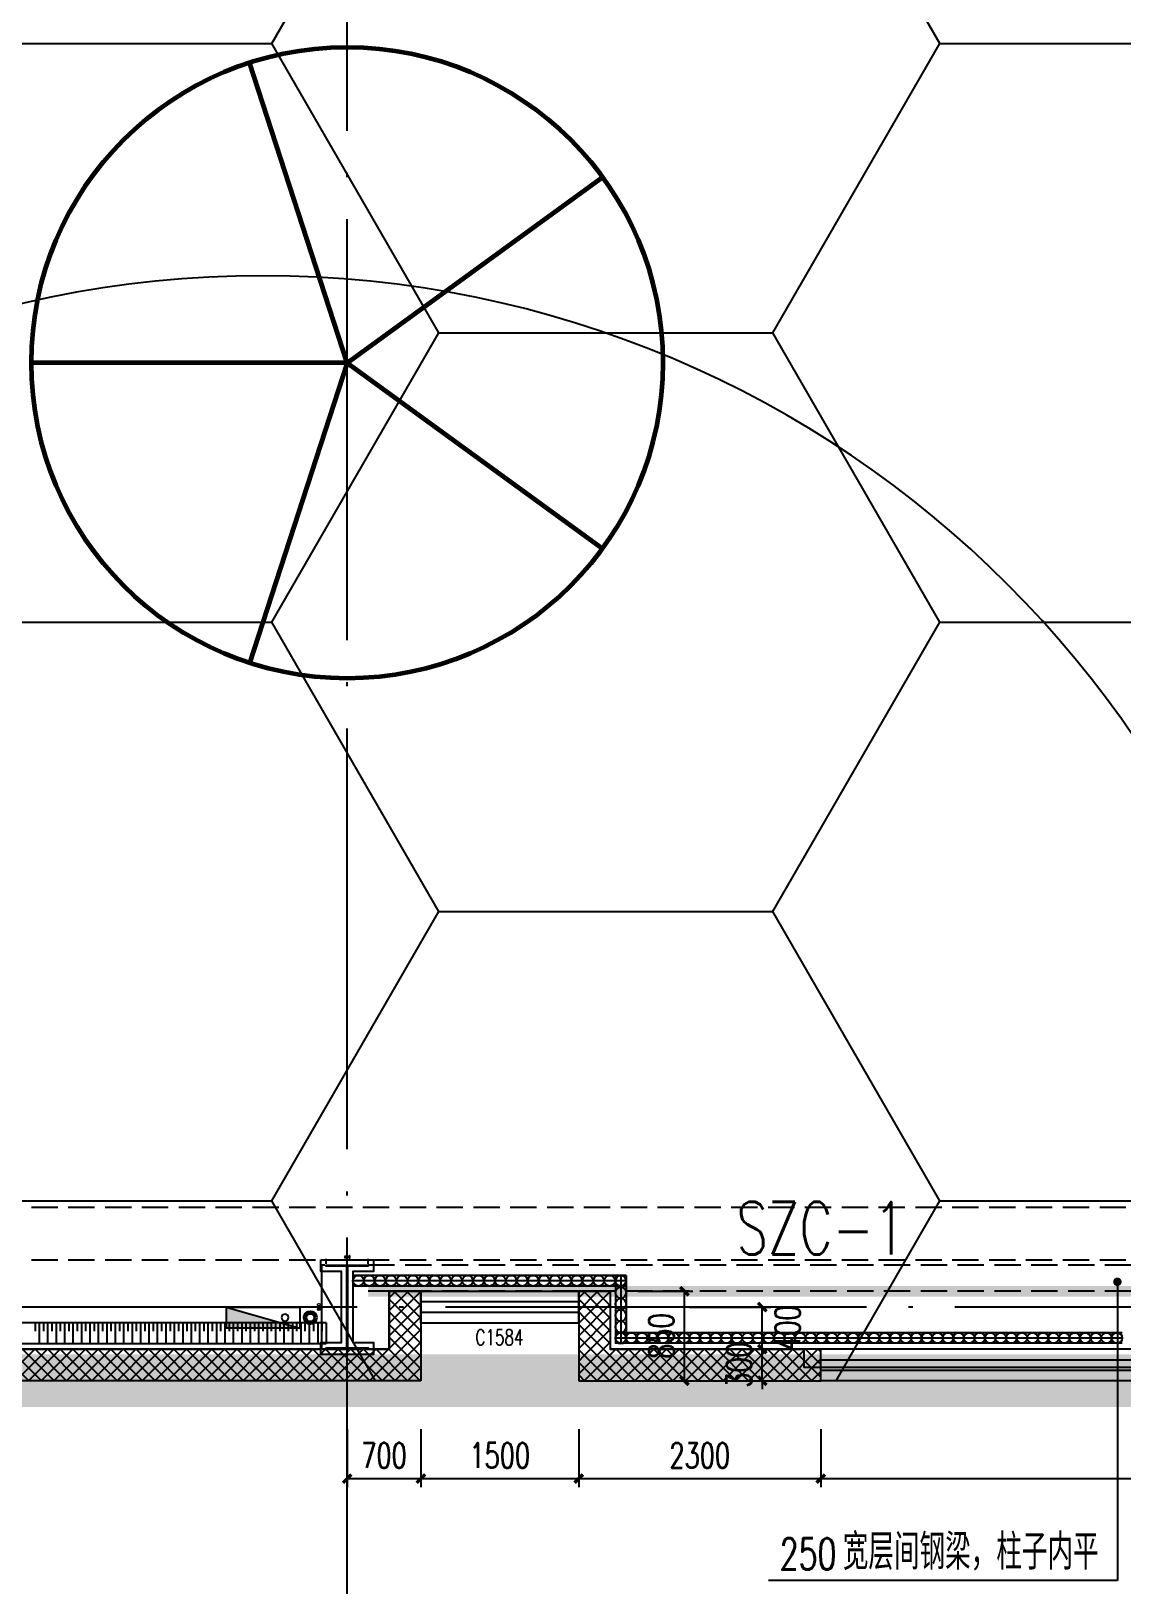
# Model space of a CAD drawing. Extents: x -821772 to -21949, y 506164 to 1049594.
# Drawn here: x -284857 to -274493, y 546279 to 561047 of the extents above; entities that cross this region are included whole.
import ezdxf
from ezdxf.enums import TextEntityAlignment as Align
from ezdxf.xclip import XClip

# ---------------------------------------------------------------- set-up
doc = ezdxf.new("R2010")
doc.units = 0
doc.header["$LTSCALE"] = 1000
doc.header["$MEASUREMENT"] = 0
doc.header["$XCLIPFRAME"] = 2
for name, pattern in [('10平面20250807_t3$0$CENTER', [2, 1.25, -0.25, 0.25, -0.25]), ('10平面20250807_t3$0$DASH', [0.35, 0.25, -0.1]), ('10平面20250807_t3$0$DOTE', [2.42, 2, -0.2, 0.02, -0.2]), ('DASH', [0.35, 0.25, -0.1])]:
    doc.linetypes.add(name, pattern=pattern)
doc.layers.get('Defpoints').update_dxf_attribs({"color": 210})
for name, color, linetype, lineweight in [('1-防火分区线', 201, 'DASH', 50), ('10平面20250807_t3$0$LG-ZF消防', 1, 'Continuous', 60), ('10平面20250807_t3$0$THIN', 8, 'Continuous', 0), ('10平面20250807_t3$0$柱间支撑', 8, '10平面20250807_t3$0$CENTER', 0)]:
    doc.layers.add(name, color=color, linetype=linetype, lineweight=lineweight)
for name, color, linetype in [('10平面20250807_t3$0$99平面图例外参$0$A-HATCH-2', 8, 'Continuous'), ('10平面20250807_t3$0$A-AXIS-DOTE', 8, '10平面20250807_t3$0$DOTE'), ('10平面20250807_t3$0$A-AXIS-DP', 8, 'Continuous'), ('10平面20250807_t3$0$A-AXIS-SYMB', 8, 'Continuous'), ('10平面20250807_t3$0$A-HATCH-2', 8, 'Continuous'), ('10平面20250807_t3$0$A-HRAIL', 8, 'Continuous'), ('10平面20250807_t3$0$A-LIN-V', 8, 'Continuous'), ('10平面20250807_t3$0$A-SFCE', 8, 'Continuous'), ('10平面20250807_t3$0$A-WINDOW', 8, 'Continuous'), ('10平面20250807_t3$0$AS-COLN', 8, 'Continuous'), ('10平面20250807_t3$0$AS-WALL', 8, 'Continuous'), ('10平面20250807_t3$0$AS-结构边线层', 8, 'Continuous'), ('10平面20250807_t3$0$DIM_SYMB', 8, 'Continuous'), ('10平面20250807_t3$0$PUB_HATCH', 8, 'Continuous'), ('10平面20250807_t3$0$PUB_TEXT', 8, 'Continuous'), ('10平面20250807_t3$0$SB_ZF消火栓', 10, 'Continuous'), ('10平面20250807_t3$0$SB_ZF消火栓M', 10, 'Continuous'), ('10平面20250807_t3$0$建-窗', 8, 'Continuous'), ('10平面20250807_t3$0$建-门窗编号', 8, 'Continuous'), ('PUB_HATCH', 8, 'Continuous')]:
    doc.layers.add(name, color=color, linetype=linetype)
doc.styles.add('10平面20250807_t3$0$_TCH_DIM', font='SIMPLEX', dxfattribs={"bigfont": 'GBCBIG'})
doc.styles.add('10平面20250807_t3$0$_TCH_DIM_T3', font='SIMPLEX', dxfattribs={"width": 0.705882, "bigfont": 'GBCBIG'})
doc.styles.add('10平面20250807_t3$0$A-WIN-LABEL', font='SIMPLEX', dxfattribs={"bigfont": 'GBCBIG'})
doc.styles.add('10平面20250807_t3$0$TSSD_Rein', font='tj-romans1.shx', dxfattribs={"width": 0.7, "bigfont": 'tj-hztxt.shx'})
doc.dimstyles.new('10平面20250807_t3$0$_TCH_ARCH&&10', dxfattribs={"dimtxt": 29.75, "dimasz": 10, "dimexe": 10, "dimexo": 10, "dimgap": 12.625, "dimtad": 1, "dimdec": 0, "dimzin": 0, "dimdsep": 46, "dimtxsty": '10平面20250807_t3$0$_TCH_DIM_T3', "dimblk": '10平面20250807_t3$0$_ArchTick', "dimcen": 0.09, "dimclrt": 7, "dimazin": 2, "dimtfac": 1, "dimtdec": 0, "dimtix": 1, "dimtmove": 2, "dimatfit": 3, "dimfxl": 0, "dimtolj": 1, "dimtzin": 0, "dimarcsym": 0})
doc.dimstyles.new('10平面20250807_t3$0$_TCH_ARCH&&80', dxfattribs={"dimtxt": 238, "dimasz": 80, "dimexe": 80, "dimexo": 80, "dimgap": 101, "dimtad": 1, "dimdec": 0, "dimzin": 0, "dimdsep": 46, "dimtxsty": '10平面20250807_t3$0$_TCH_DIM_T3', "dimblk": '10平面20250807_t3$0$_ArchTick', "dimcen": 0.09, "dimclrt": 7, "dimazin": 2, "dimtfac": 1, "dimtdec": 0, "dimtix": 1, "dimtmove": 2, "dimatfit": 3, "dimfxl": 0, "dimtolj": 1, "dimtzin": 0, "dimarcsym": 0})
pattern_1 = [(45, (60, 0), (-60.000061, 60.000061), []), (135, (60, 0), (-60.000061, -60.000061), [])]

# ---------------------------------------------------------------- blocks, each defined once
blk = doc.blocks.new('10平面20250807_t3$0$dote')
at = {"layer": '10平面20250807_t3$0$A-AXIS-DOTE', "ltscale": 2}
for p, q in [((-61117.8, -264080), (-61117.8, -178600)), ((98696.4, -255900), (-97273.6, -255900))]:
    blk.add_line(p, q, dxfattribs=at)
blk = doc.blocks.new('10平面20250807_t3$0$43243')
at = {"layer": '10平面20250807_t3$0$AS-结构边线层'}
blk.add_lwpolyline([(-263994, 621290), (-277514, 621290), (-277514, 621120), (-279354, 621120), (-279354, 620570), (-281454, 620570), (-281454, 621120), (-295987, 621120), (-313454, 567286), (-313454, 548520), (-281454, 548520), (-281454, 549070), (-279354, 549070), (-279354, 548520), (-277514, 548520), (-277514, 548350), (-263994, 548350)], dxfattribs=at)
blk = doc.blocks.new('10平面20250807_t3$0$3243243')
at = {"layer": '10平面20250807_t3$0$A-AXIS-SYMB'}
for p, q in [((-274535.8, 549160), (-274535.8, 546320)), ((-274535.8, 546320), (-277850, 546320))]:
    blk.add_line(p, q, dxfattribs=at)
at = {"layer": '10平面20250807_t3$0$A-AXIS-SYMB', "const_width": 40}
blk.add_lwpolyline([(-274535.8, 549180, 1), (-274535.8, 549140, 1)], format="xyb", close=True, dxfattribs=at)
at = {"layer": '10平面20250807_t3$0$A-SFCE', "color": 2, "linetype": '10平面20250807_t3$0$DASH'}
for p, q in [((-273004.2, 549319.9), (-281704.2, 549319.9)), ((-273004.2, 549069.9), (-281704.2, 549069.9))]:
    blk.add_line(p, q, dxfattribs=at)
at = {"layer": '10平面20250807_t3$0$PUB_TEXT', "style": '10平面20250807_t3$0$_TCH_DIM', "width": 0.705882}
blk.add_text('250', height=297.5, dxfattribs=at).set_placement((-277745, 546425))
at = {"layer": '10平面20250807_t3$0$PUB_TEXT', "style": '10平面20250807_t3$0$_TCH_DIM'}
blk.add_text('宽层间钢梁，柱子内平', height=337.59, dxfattribs=at).set_placement((-277145, 546425))
blk = doc.blocks.new('10平面20250807_t3$0$4324324')
at = {"layer": '10平面20250807_t3$0$A-HATCH-2', "linetype": '10平面20250807_t3$0$DASH'}
for p, q in [((-312854.2, 549870), (-138054.2, 549870)), ((-312854.2, 549370), (-138054.2, 549370))]:
    blk.add_line(p, q, dxfattribs=at)
blk = doc.blocks.new('10平面20250807_t3$0$w4324324')
at = {"layer": '10平面20250807_t3$0$A-HATCH-2', "lineweight": 60}
for q in [(-1694760, 686605), (-1697614, 684532), (-1691907, 684532), (-1696524, 681178), (-1692997, 681178)]:
    blk.add_line((-1694760, 683605), q, dxfattribs=at)
blk.add_circle((-1694760, 683605), 3000, dxfattribs=at)
blk = doc.blocks.new('10平面20250807_t3$0$342343')
at = {"layer": '10平面20250807_t3$0$A-LIN-V'}
blk.add_blockref('10平面20250807_t3$0$w4324324', (1030710, 81556), dxfattribs=at)
blk = doc.blocks.new('10平面20250807_t3$0$_ArchTick')
at = {"color": 0, "linetype": 'ByBlock', "const_width": 0.4}
blk.add_lwpolyline([(-0.5, -0.5), (0.5, 0.5)], dxfattribs=at)
blk = doc.blocks.new('*D10492')
at = {"layer": '10平面20250807_t3$0$A-AXIS-DP', "color": 0, "lineweight": -2}
for p, q in [((-165054, 621030), (-165054, 621079)), ((-165054, 621069), (-164654, 621069)), ((-164654, 621030), (-164654, 621079))]:
    blk.add_line(p, q, dxfattribs=at)
at = {"layer": 'Defpoints', "color": 0}
for p in [(-165054, 621020), (-164654, 621069), (-164654, 621020)]:
    blk.add_point(p, dxfattribs=at)
at = {"layer": '10平面20250807_t3$0$A-AXIS-DP', "color": 0, "lineweight": -2, "xscale": 10, "yscale": 10, "zscale": 10, "rotation": 180}
blk.add_blockref('10平面20250807_t3$0$_ArchTick', (-165054, 621069), dxfattribs=at)
at = {"layer": '10平面20250807_t3$0$A-AXIS-DP', "color": 0, "lineweight": -2, "xscale": 10, "yscale": 10, "zscale": 10}
blk.add_blockref('10平面20250807_t3$0$_ArchTick', (-164654, 621069), dxfattribs=at)
at = {"layer": '10平面20250807_t3$0$A-AXIS-DP', "color": 7, "insert": (-164854, 621096), "char_height": 29.8, "attachment_point": 5, "style": '10平面20250807_t3$0$_TCH_DIM_T3'}
blk.add_mtext('\\A1;400', dxfattribs=at)
blk = doc.blocks.new('*D10493')
at = {"layer": '10平面20250807_t3$0$A-AXIS-DP', "color": 0, "lineweight": -2}
for p, q in [((-165064, 621020), (-165105, 621020)), ((-165095, 620220), (-165095, 621020)), ((-165064, 620220), (-165105, 620220))]:
    blk.add_line(p, q, dxfattribs=at)
at = {"layer": 'Defpoints', "color": 0}
for p in [(-165095, 621020), (-165054, 621020), (-165054, 620220)]:
    blk.add_point(p, dxfattribs=at)
at = {"layer": '10平面20250807_t3$0$A-AXIS-DP', "color": 0, "lineweight": -2, "xscale": 10, "yscale": 10, "zscale": 10}
for p, rotation in [((-165095, 621020), 90), ((-165095, 620220), 270)]:
    blk.add_blockref('10平面20250807_t3$0$_ArchTick', p, dxfattribs=dict(at, rotation=rotation))
at = {"layer": '10平面20250807_t3$0$A-AXIS-DP', "color": 7, "insert": (-165123, 620620), "char_height": 29.8, "attachment_point": 5, "rotation": 90, "style": '10平面20250807_t3$0$_TCH_DIM_T3'}
blk.add_mtext('\\A1;800', dxfattribs=at)
blk = doc.blocks.new('10平面20250807_t3$0$23124232432')
at = {"layer": '10平面20250807_t3$0$柱间支撑', "const_width": 100}
blk.add_lwpolyline([(-273054, 549070), (-281654, 549070)], dxfattribs=at)
at = {"layer": '10平面20250807_t3$0$THIN', "style": '10平面20250807_t3$0$TSSD_Rein', "width": 0.7}
blk.add_text('SZC-1', height=500, dxfattribs=at).set_placement((-277354, 549270), align=Align.BOTTOM_CENTER)
blk = doc.blocks.new('10平面20250807_t3$0$99平面图例外参$0$$LinePat$填挖边坡')
at = {"color": 0}
for p, q in [((0, 0), (0, -1500)), ((300, 0), (300, -600))]:
    blk.add_line(p, q, dxfattribs=at)
at = {"layer": 'Defpoints', "color": 0}
blk.add_point((600, 0), dxfattribs=at)
blk = doc.blocks.new('10平面20250807_t3$0$99平面图例外参$0$$LinePat$圆环')
for points in [[(0, 150), (300, 150)], [(0, 0), (300, 0)], [(0, -150), (300, -150)]]:
    blk.add_lwpolyline(points)
at = {"color": 0}
blk.add_circle((150, 0), 150, dxfattribs=at)
blk = doc.blocks.new('10平面20250807_t3$0$34242343243')
at = {"layer": '10平面20250807_t3$0$A-LIN-V'}
for p, q in [((-282054, 548770), (-313204, 548770)), ((-282054, 548770), (-282054, 548570)), ((-282054, 548570), (-313404, 548570))]:
    blk.add_line(p, q, dxfattribs=at)
at = {"layer": '10平面20250807_t3$0$99平面图例外参$0$A-HATCH-2', "color": 203, "xscale": -0.1336317125501513, "yscale": 0.1333333333333333, "zscale": 0.1333333333333333, "rotation": 9.563677653405033e-10}
for p in [(-284780, 548770), (-284700, 548770), (-284620, 548770), (-284540, 548770), (-284460, 548770), (-284379, 548770), (-284299, 548770), (-284219, 548770), (-284139, 548770), (-284059, 548770), (-283978, 548770), (-283898, 548770), (-283818, 548770), (-283738, 548770), (-283658, 548770), (-283578, 548770), (-283497, 548770), (-283417, 548770), (-283337, 548770), (-283257, 548770), (-283177, 548770), (-283097, 548770), (-283016, 548770), (-282936, 548770), (-282856, 548770), (-282776, 548770), (-282696, 548770), (-282615, 548770), (-282535, 548770), (-282455, 548770), (-282375, 548770), (-282295, 548770), (-282215, 548770), (-282134, 548770), (-282054, 548770)]:
    blk.add_blockref('10平面20250807_t3$0$99平面图例外参$0$$LinePat$填挖边坡', p, dxfattribs=at)
at = {"layer": '10平面20250807_t3$0$A-HRAIL', "yscale": 0.3333333333333333, "zscale": 0.3333333333333333}
for p, xscale, rotation in [((-281696, 549170), 0.3461333288391431, 180), ((-281593, 549170), 0.3461333288391431, 180), ((-281489, 549170), 0.3461333288391431, 180), ((-281385, 549170), 0.3461333288391431, 180), ((-281281, 549170), 0.3461333288391431, 180), ((-281177, 549170), 0.3461333288391431, 180), ((-281073, 549170), 0.3461333288391431, 180), ((-280969, 549170), 0.3461333288391431, 180), ((-280866, 549170), 0.3461333288391431, 180), ((-280762, 549170), 0.3461333288391431, 180), ((-280658, 549170), 0.3461333288391431, 180), ((-280554, 549170), 0.3461333288391431, 180), ((-280450, 549170), 0.3461333288391431, 180), ((-280346, 549170), 0.3461333288391431, 180), ((-280243, 549170), 0.3461333288391431, 180), ((-280139, 549170), 0.3461333288391431, 180), ((-280035, 549170), 0.3461333288391431, 180), ((-279931, 549170), 0.3461333288391431, 180), ((-279827, 549170), 0.3461333288391431, 180), ((-279723, 549170), 0.3461333288391431, 180), ((-279620, 549170), 0.3461333288391431, 180), ((-279516, 549170), 0.3461333288391431, 180), ((-279412, 549170), 0.3461333288391431, 180), ((-279308, 549170), 0.3461333288391431, 180), ((-279204, 549170), 0.3461333288391431, 180), ((-279254, 549220), 0.3611111227129974, 270), ((-279254, 549112), 0.3611111227129974, 270), ((-279254, 549003), 0.3611111227129974, 270), ((-279254, 548895), 0.3611111227129974, 270), ((-279254, 548787), 0.3611111227129974, 270), ((-279254, 548678), 0.3611111227129974, 270), ((-279204, 548626), 0.3343290048952741, 180.0000000002034), ((-279104, 548626), 0.3343290048952741, 180.0000000002034), ((-279003, 548626), 0.3343290048952741, 180.0000000002034), ((-278903, 548626), 0.3343290048952741, 180.0000000002034), ((-278803, 548626), 0.3343290048952741, 180.0000000002034), ((-278702, 548626), 0.3343290048952741, 180.0000000002034), ((-278602, 548626), 0.3343290048952741, 180.0000000002034), ((-278502, 548626), 0.3343290048952741, 180.0000000002034), ((-278401, 548626), 0.3343290048952741, 180.0000000002034), ((-278301, 548626), 0.3343290048952741, 180.0000000002034), ((-278201, 548626), 0.3343290048952741, 180.0000000002034), ((-278101, 548626), 0.3343290048952741, 180.0000000002034), ((-278000, 548626), 0.3343290048952741, 180.0000000002034), ((-277900, 548626), 0.3343290048952741, 180.0000000002034), ((-277800, 548626), 0.3343290048952741, 180.0000000002034), ((-277699, 548626), 0.3343290048952741, 180.0000000002034), ((-277599, 548626), 0.3343290048952741, 180.0000000002034), ((-277499, 548626), 0.3343290048952741, 180.0000000002034), ((-277399, 548626), 0.3343290048952741, 180.0000000002034), ((-277298, 548626), 0.3343290048952741, 180.0000000002034), ((-277198, 548626), 0.3343290048952741, 180.0000000002034), ((-277098, 548626), 0.3343290048952741, 180.0000000002034), ((-276997, 548626), 0.3343290048952741, 180.0000000002034), ((-276897, 548626), 0.3343290048952741, 180.0000000002034), ((-276797, 548626), 0.3343290048952741, 180.0000000002034), ((-276696, 548626), 0.3343290048952741, 180.0000000002034), ((-276596, 548626), 0.3343290048952741, 180.0000000002034), ((-276496, 548626), 0.3343290048952741, 180.0000000002034), ((-276396, 548626), 0.3343290048952741, 180.0000000002034), ((-276295, 548626), 0.3343290048952741, 180.0000000002034), ((-276195, 548626), 0.3343290048952741, 180.0000000002034), ((-276095, 548626), 0.3343290048952741, 180.0000000002034), ((-275994, 548626), 0.3343290048952741, 180.0000000002034), ((-275894, 548626), 0.3343290048952741, 180.0000000002034), ((-275794, 548626), 0.3343290048952741, 180.0000000002034), ((-275693, 548626), 0.3343290048952741, 180.0000000002034), ((-275593, 548626), 0.3343290048952741, 180.0000000002034), ((-275493, 548626), 0.3343290048952741, 180.0000000002034), ((-275393, 548626), 0.3343290048952741, 180.0000000002034), ((-275292, 548626), 0.3343290048952741, 180.0000000002034), ((-275192, 548626), 0.3343290048952741, 180.0000000002034), ((-275092, 548626), 0.3343290048952741, 180.0000000002034), ((-274991, 548626), 0.3343290048952741, 180.0000000002034), ((-274891, 548626), 0.3343290048952741, 180.0000000002034), ((-274791, 548626), 0.3343290048952741, 180.0000000002034), ((-274690, 548626), 0.3343290048952741, 180.0000000002034), ((-274590, 548626), 0.3343290048952741, 180.0000000002034), ((-274490, 548626), 0.3343290048952741, 180.0000000002034)]:
    blk.add_blockref('10平面20250807_t3$0$99平面图例外参$0$$LinePat$圆环', p, dxfattribs=dict(at, xscale=xscale, rotation=rotation))
blk = doc.blocks.new('10平面20250807_t3$0$A$C5D961328')
at = {"layer": '10平面20250807_t3$0$SB_ZF消火栓'}
blk.add_hatch(color=256, dxfattribs=at).paths.add_polyline_path([(0, 40), (700, 40), (700, 240)])
at = {"layer": '10平面20250807_t3$0$A-LIN-V', "ltscale": 500}
blk.add_circle((350, 40), 10001, dxfattribs=at)
at = {"layer": '10平面20250807_t3$0$SB_ZF消火栓'}
for p, q in [((700, 240), (0, 240)), ((0, 240), (0, 40)), ((700, 240), (0, 40)), ((700, 240), (700, 40)), ((0, 40), (700, 40))]:
    blk.add_line(p, q, dxfattribs=at)
at = {"layer": '10平面20250807_t3$0$SB_ZF消火栓', "color": 1}
blk.add_circle((140, 140), 32.5, dxfattribs=at)
blk = doc.blocks.new('10平面20250807_t3$0$we42342343234')
at = {"layer": '10平面20250807_t3$0$LG-ZF消防'}
blk.add_circle((-282204, 548820), 50, dxfattribs=at)
at = {"layer": '10平面20250807_t3$0$SB_ZF消火栓M', "xscale": -1}
blk.add_blockref('10平面20250807_t3$0$A$C5D961328', (-282304, 548680), dxfattribs=at)
blk = doc.blocks.new('10平面20250807_t3$0$234243242332')
at = {"layer": '10平面20250807_t3$0$SB_ZF消火栓'}
blk.add_blockref('10平面20250807_t3$0$we42342343234', (0, 0), dxfattribs=at)
blk = doc.blocks.new('*D11836')
at = {"layer": '10平面20250807_t3$0$A-AXIS-DP', "color": 0, "lineweight": -2}
for p, q in [((-279090, 549070), (-278570, 549070)), ((-278650, 548220), (-278650, 549070)), ((-279090, 548220), (-278570, 548220))]:
    blk.add_line(p, q, dxfattribs=at)
at = {"layer": 'Defpoints', "color": 0}
for p in [(-279170, 549070), (-278650, 549070), (-279170, 548220)]:
    blk.add_point(p, dxfattribs=at)
at = {"layer": '10平面20250807_t3$0$A-AXIS-DP', "color": 0, "lineweight": -2, "xscale": 80, "yscale": 80, "zscale": 80}
for p, rotation in [((-278650, 549070), 90), ((-278650, 548220), 270)]:
    blk.add_blockref('10平面20250807_t3$0$_ArchTick', p, dxfattribs=dict(at, rotation=rotation))
at = {"layer": '10平面20250807_t3$0$A-AXIS-DP', "color": 7, "insert": (-278870, 548645), "char_height": 238, "attachment_point": 5, "rotation": 90, "style": '10平面20250807_t3$0$_TCH_DIM_T3'}
blk.add_mtext('\\A1;850', dxfattribs=at)
blk = doc.blocks.new('*D11912')
at = {"layer": '10平面20250807_t3$0$A-AXIS-DP', "color": 0, "lineweight": -2}
for p, q in [((-278604, 548520), (-277830, 548520)), ((-277910, 548520), (-277910, 548600)), ((-277910, 548220), (-277910, 548520)), ((-278604, 548220), (-277830, 548220)), ((-277910, 548220), (-277910, 548140))]:
    blk.add_line(p, q, dxfattribs=at)
at = {"layer": 'Defpoints', "color": 0}
for p in [(-278684, 548520), (-277910, 548520), (-278684, 548220)]:
    blk.add_point(p, dxfattribs=at)
at = {"layer": '10平面20250807_t3$0$A-AXIS-DP', "color": 0, "lineweight": -2, "xscale": 80, "yscale": 80, "zscale": 80}
for p, rotation in [((-277910, 548520), 270), ((-277910, 548220), 90)]:
    blk.add_blockref('10平面20250807_t3$0$_ArchTick', p, dxfattribs=dict(at, rotation=rotation))
at = {"layer": '10平面20250807_t3$0$A-AXIS-DP', "color": 7, "insert": (-278130, 548370), "char_height": 238, "attachment_point": 5, "rotation": 90, "style": '10平面20250807_t3$0$_TCH_DIM_T3'}
blk.add_mtext('\\A1;300', dxfattribs=at)
blk = doc.blocks.new('*D11913')
at = {"layer": '10平面20250807_t3$0$A-AXIS-DP', "color": 0, "lineweight": -2}
for p, q in [((-278604, 548920), (-277830, 548920)), ((-277910, 548520), (-277910, 548920)), ((-278604, 548520), (-277830, 548520))]:
    blk.add_line(p, q, dxfattribs=at)
at = {"layer": 'Defpoints', "color": 0}
for p in [(-278684, 548920), (-277910, 548920), (-278684, 548520)]:
    blk.add_point(p, dxfattribs=at)
at = {"layer": '10平面20250807_t3$0$A-AXIS-DP', "color": 0, "lineweight": -2, "xscale": 80, "yscale": 80, "zscale": 80}
for p, rotation in [((-277910, 548920), 90), ((-277910, 548520), 270)]:
    blk.add_blockref('10平面20250807_t3$0$_ArchTick', p, dxfattribs=dict(at, rotation=rotation))
at = {"layer": '10平面20250807_t3$0$A-AXIS-DP', "color": 7, "insert": (-277670, 548720), "char_height": 238, "attachment_point": 5, "rotation": 90, "style": '10平面20250807_t3$0$_TCH_DIM_T3'}
blk.add_mtext('\\A1;400', dxfattribs=at)
blk = doc.blocks.new('*D12116')
at = {"layer": '10平面20250807_t3$0$A-AXIS-DP', "color": 0, "lineweight": -2}
for p, q in [((-281854, 547760), (-281854, 547210)), ((-281154, 547760), (-281154, 547210)), ((-281854, 547290), (-281154, 547290))]:
    blk.add_line(p, q, dxfattribs=at)
at = {"layer": 'Defpoints', "color": 0}
for p in [(-281854, 547840), (-281154, 547840), (-281154, 547290)]:
    blk.add_point(p, dxfattribs=at)
at = {"layer": '10平面20250807_t3$0$A-AXIS-DP', "color": 0, "lineweight": -2, "xscale": 80, "yscale": 80, "zscale": 80, "rotation": 180}
blk.add_blockref('10平面20250807_t3$0$_ArchTick', (-281854, 547290), dxfattribs=at)
at = {"layer": '10平面20250807_t3$0$A-AXIS-DP', "color": 0, "lineweight": -2, "xscale": 80, "yscale": 80, "zscale": 80}
blk.add_blockref('10平面20250807_t3$0$_ArchTick', (-281154, 547290), dxfattribs=at)
at = {"layer": '10平面20250807_t3$0$A-AXIS-DP', "color": 7, "insert": (-281504, 547510), "char_height": 238, "attachment_point": 5, "style": '10平面20250807_t3$0$_TCH_DIM_T3'}
blk.add_mtext('\\A1;700', dxfattribs=at)
blk = doc.blocks.new('*D12117')
at = {"layer": '10平面20250807_t3$0$A-AXIS-DP', "color": 0, "lineweight": -2}
for p, q in [((-281154, 547760), (-281154, 547210)), ((-279654, 547760), (-279654, 547210)), ((-281154, 547290), (-279654, 547290))]:
    blk.add_line(p, q, dxfattribs=at)
at = {"layer": 'Defpoints', "color": 0}
for p in [(-281154, 547840), (-279654, 547840), (-279654, 547290)]:
    blk.add_point(p, dxfattribs=at)
at = {"layer": '10平面20250807_t3$0$A-AXIS-DP', "color": 0, "lineweight": -2, "xscale": 80, "yscale": 80, "zscale": 80, "rotation": 180}
blk.add_blockref('10平面20250807_t3$0$_ArchTick', (-281154, 547290), dxfattribs=at)
at = {"layer": '10平面20250807_t3$0$A-AXIS-DP', "color": 0, "lineweight": -2, "xscale": 80, "yscale": 80, "zscale": 80}
blk.add_blockref('10平面20250807_t3$0$_ArchTick', (-279654, 547290), dxfattribs=at)
at = {"layer": '10平面20250807_t3$0$A-AXIS-DP', "color": 7, "insert": (-280404, 547510), "char_height": 238, "attachment_point": 5, "style": '10平面20250807_t3$0$_TCH_DIM_T3'}
blk.add_mtext('\\A1;1500', dxfattribs=at)
blk = doc.blocks.new('*D12118')
at = {"layer": '10平面20250807_t3$0$A-AXIS-DP', "color": 0, "lineweight": -2}
for p, q in [((-279654, 547760), (-279654, 547210)), ((-277354, 547760), (-277354, 547210)), ((-279654, 547290), (-277354, 547290))]:
    blk.add_line(p, q, dxfattribs=at)
at = {"layer": 'Defpoints', "color": 0}
for p in [(-279654, 547840), (-277354, 547840), (-277354, 547290)]:
    blk.add_point(p, dxfattribs=at)
at = {"layer": '10平面20250807_t3$0$A-AXIS-DP', "color": 0, "lineweight": -2, "xscale": 80, "yscale": 80, "zscale": 80, "rotation": 180}
blk.add_blockref('10平面20250807_t3$0$_ArchTick', (-279654, 547290), dxfattribs=at)
at = {"layer": '10平面20250807_t3$0$A-AXIS-DP', "color": 0, "lineweight": -2, "xscale": 80, "yscale": 80, "zscale": 80}
blk.add_blockref('10平面20250807_t3$0$_ArchTick', (-277354, 547290), dxfattribs=at)
at = {"layer": '10平面20250807_t3$0$A-AXIS-DP', "color": 7, "insert": (-278504, 547510), "char_height": 238, "attachment_point": 5, "style": '10平面20250807_t3$0$_TCH_DIM_T3'}
blk.add_mtext('\\A1;2300', dxfattribs=at)
blk = doc.blocks.new('*D12119')
at = {"layer": '10平面20250807_t3$0$A-AXIS-DP', "color": 0, "lineweight": -2}
for p, q in [((-277354, 547760), (-277354, 547210)), ((-264154, 547760), (-264154, 547210)), ((-277354, 547290), (-264154, 547290))]:
    blk.add_line(p, q, dxfattribs=at)
at = {"layer": 'Defpoints', "color": 0}
for p in [(-277354, 547840), (-264154, 547840), (-264154, 547290)]:
    blk.add_point(p, dxfattribs=at)
at = {"layer": '10平面20250807_t3$0$A-AXIS-DP', "color": 0, "lineweight": -2, "xscale": 80, "yscale": 80, "zscale": 80, "rotation": 180}
blk.add_blockref('10平面20250807_t3$0$_ArchTick', (-277354, 547290), dxfattribs=at)
at = {"layer": '10平面20250807_t3$0$A-AXIS-DP', "color": 0, "lineweight": -2, "xscale": 80, "yscale": 80, "zscale": 80}
blk.add_blockref('10平面20250807_t3$0$_ArchTick', (-264154, 547290), dxfattribs=at)
at = {"layer": '10平面20250807_t3$0$A-AXIS-DP', "color": 7, "insert": (-270754, 547510), "char_height": 238, "attachment_point": 5, "style": '10平面20250807_t3$0$_TCH_DIM_T3'}
blk.add_mtext('\\A1;13200', dxfattribs=at)
blk = doc.blocks.new('10平面20250807_t3$0$WINDOW2DLIB$DYNSTYLE$00000005')
at = {"color": 0}
for points in [[(-0.5, 0.5), (-0.5, -0.5)], [(-0.5, 0.5), (0.5, 0.5)], [(0.5, -0.5), (0.5, 0.5)], [(0.5, 0.1667), (-0.5, 0.1667)], [(0.5, -0.1667), (-0.5, -0.1667)], [(-0.5, -0.5), (0.5, -0.5)]]:
    blk.add_lwpolyline(points, dxfattribs=at)
blk = doc.blocks.new('10平面20250807_t3$0$w42343243')
at = {"layer": '10平面20250807_t3$0$A-HATCH-2'}
blk.add_lwpolyline([(-165104.2, 621070), (-164604.2, 621070), (-164604.2, 620958), (-164800.2, 620958), (-164800.2, 620282), (-164604.2, 620282), (-164604.2, 620170), (-165104.2, 620170), (-165104.2, 620282), (-164908.2, 620282), (-164908.2, 620958), (-165104.2, 620958)], close=True, dxfattribs=at)
at = {"layer": '10平面20250807_t3$0$AS-COLN', "color": 3}
blk.add_lwpolyline([(-165054.2, 621020), (-164654.2, 621020), (-164654.2, 621008), (-164850.2, 621008), (-164850.2, 620232), (-164654.2, 620232), (-164654.2, 620220), (-165054.2, 620220), (-165054.2, 620232), (-164858.2, 620232), (-164858.2, 621008), (-165054.2, 621008)], close=True, dxfattribs=at)
at = {"layer": '10平面20250807_t3$0$A-AXIS-DP'}
for p1, p2, distance, picture, middle in [((-165054.2, 620220), (-165054.2, 621020), 41.2, '*D10493', (-165122.9, 620620)), ((-165054.2, 621020), (-164654.2, 621020), 48.8, '*D10492', (-164854.2, 621096.2))]:
    dim = blk.add_aligned_dim(p1=p1, p2=p2, distance=distance, dimstyle='10平面20250807_t3$0$_TCH_ARCH&&10', dxfattribs=at)
    dim.commit()
    dim.dimension.update_dxf_attribs({"geometry": picture, "text_midpoint": middle})
blk = doc.blocks.new('10平面20250807_t3$0$42343')
at = {"layer": '10平面20250807_t3$0$A-WINDOW'}
blk.add_blockref('10平面20250807_t3$0$w42343243', (-117000, -71700), dxfattribs=at)
blk = doc.blocks.new('10平面20250807_t3')
at = {"layer": '10平面20250807_t3$0$PUB_HATCH'}
h = blk.add_hatch(dxfattribs=at)
h.set_pattern_fill('多孔材料', color=256, scale=30, style=0)
h.set_pattern_definition(pattern_1)
h.paths.add_polyline_path([(-281154.2, 548770), (-281154.2, 549070), (-281454.2, 549070)])
h = blk.add_hatch(dxfattribs=at)
h.set_pattern_fill('多孔材料', color=256, scale=30, style=0)
h.set_pattern_definition(pattern_1)
h.paths.add_polyline_path([(-281154.2, 548770), (-281454.2, 549070), (-281454.2, 548519.9), (-281154.2, 548219.9)])
h = blk.add_hatch(dxfattribs=at)
h.set_pattern_fill('多孔材料', color=256, scale=30, style=0)
h.set_pattern_definition(pattern_1)
h.paths.add_polyline_path([(-279354.2, 549070), (-279654.2, 549070), (-279654.2, 548770)])
h = blk.add_hatch(dxfattribs=at)
h.set_pattern_fill('多孔材料', color=256, scale=30, style=0)
h.set_pattern_definition(pattern_1)
h.paths.add_polyline_path([(-279354.2, 549070), (-279654.2, 548770), (-279654.2, 548520), (-279504.2, 548370), (-279354.2, 548519.9)])
h = blk.add_hatch(dxfattribs=at)
h.set_pattern_fill('多孔材料', color=256, scale=30, style=0)
h.set_pattern_definition(pattern_1)
h.paths.add_polyline_path([(-281154.2, 548219.9), (-281454.2, 548519.9), (-313454.2, 548519.9), (-313754.2, 548219.9)])
h = blk.add_hatch(dxfattribs=at)
h.set_pattern_fill('多孔材料', color=256, scale=30, style=0)
h.set_pattern_definition(pattern_1)
h.paths.add_polyline_path([(-279654.2, 548220), (-279504.2, 548220), (-279504.2, 548370), (-279654.2, 548520)])
h = blk.add_hatch(dxfattribs=at)
h.set_pattern_fill('多孔材料', color=256, scale=30, style=0)
h.set_pattern_definition(pattern_1)
h.paths.add_polyline_path([(-279504.2, 548219.9), (-277354.2, 548219.9), (-277354.2, 548519.9), (-279354.2, 548519.9), (-279504.2, 548370)])
at = {"layer": '10平面20250807_t3$0$AS-WALL'}
for p, q in [((-281154.2, 549070), (-281454.2, 549070)), ((-281454.2, 549070), (-281454.2, 548519.9)), ((-281154.2, 548770), (-281154.2, 549070)), ((-279354.2, 549070), (-279654.2, 549070)), ((-279654.2, 549070), (-279654.2, 548770)), ((-279354.2, 549070), (-279354.2, 548519.9)), ((-281154.2, 548770), (-281154.2, 548219.9)), ((-279654.2, 548770), (-279654.2, 548520)), ((-281454.2, 548519.9), (-313454.2, 548519.9)), ((-279654.2, 548520), (-279654.2, 548520)), ((-279654.2, 548520), (-279654.2, 548220)), ((-277354.2, 548519.9), (-279354.2, 548519.9)), ((-277354.2, 548219.9), (-277354.2, 548519.9)), ((-281154.2, 548219.9), (-313754.2, 548219.9)), ((-279654.2, 548220), (-279504.2, 548220)), ((-279504.2, 548219.9), (-277354.2, 548219.9))]:
    blk.add_line(p, q, dxfattribs=at)
at = {"layer": '10平面20250807_t3$0$A-AXIS-DP'}
blk.add_blockref('10平面20250807_t3$0$3243243', (0, 0), dxfattribs=at)
at = {"layer": '10平面20250807_t3$0$A-LIN-V', "rotation": 90}
blk.add_blockref('10平面20250807_t3$0$342343', (483306.5, 1221945), dxfattribs=at)
at = {"layer": '10平面20250807_t3$0$A-WINDOW'}
for name in ['10平面20250807_t3$0$43243', '10平面20250807_t3$0$42343', '10平面20250807_t3$0$4324324']:
    blk.add_blockref(name, (0, 0), dxfattribs=at)
at = {"layer": '10平面20250807_t3$0$AS-WALL'}
blk.add_blockref('10平面20250807_t3$0$dote', (-220736.4, 804820), dxfattribs=at)
at = {"layer": '10平面20250807_t3$0$DIM_SYMB'}
blk.add_blockref('10平面20250807_t3$0$34242343243', (0, 0), dxfattribs=at)
at = {"layer": '10平面20250807_t3$0$SB_ZF消火栓', "linetype": 'Continuous'}
blk.add_blockref('10平面20250807_t3$0$234243242332', (0, 0), dxfattribs=at)
at = {"layer": '10平面20250807_t3$0$建-窗'}
ref = blk.add_blockref('10平面20250807_t3$0$WINDOW2DLIB$DYNSTYLE$00000005', (-280404.2, 548920), dxfattribs=dict(at, xscale=-1500, yscale=-300, zscale=300, rotation=180.0000000000445))
ref.add_attrib('A', 'C1584', (-280634.2, 548558.1), dxfattribs={"layer": '10平面20250807_t3$0$建-门窗编号', "ltscale": 500, "height": 148.75, "style": '10平面20250807_t3$0$A-WIN-LABEL', "width": 0.705882})
ref = blk.add_blockref('10平面20250807_t3$0$WINDOW2DLIB$DYNSTYLE$00000005', (-270754.2, 548369.9), dxfattribs=dict(at, xscale=13200, yscale=-300, zscale=300, rotation=179.9999999996995))
ref.add_attrib('A', 'MLC13224', (-271136.7, 547720.6), dxfattribs={"layer": '10平面20250807_t3$0$建-门窗编号', "ltscale": 500, "height": 148.75, "rotation": 360, "style": '10平面20250807_t3$0$A-WIN-LABEL', "width": 0.705882})
at = {"layer": '10平面20250807_t3$0$柱间支撑'}
blk.add_blockref('10平面20250807_t3$0$23124232432', (0, 0), dxfattribs=at)
at = {"layer": '10平面20250807_t3$0$A-AXIS-DP'}
for p1, p2, distance, picture, middle in [((-279170, 548219.9), (-279170, 549070), -520, '*D11836', (-278870, 548645)), ((-278684.2, 548219.9), (-278684.2, 548519.9), -774.2, '*D11912', (-278130, 548369.9)), ((-281854.2, 547840), (-281154.2, 547840), -550, '*D12116', (-281504.2, 547510)), ((-281154.2, 547840), (-279654.2, 547840), -550, '*D12117', (-280404.2, 547510)), ((-279654.2, 547840), (-277354.2, 547840), -550, '*D12118', (-278504.2, 547510)), ((-277354.2, 547840), (-264154.2, 547840), -550, '*D12119', (-270754.2, 547510))]:
    dim = blk.add_aligned_dim(p1=p1, p2=p2, distance=distance, dimstyle='10平面20250807_t3$0$_TCH_ARCH&&80', dxfattribs=at)
    dim.commit()
    dim.dimension.update_dxf_attribs({"geometry": picture, "text_midpoint": middle})
dim = blk.add_linear_dim(base=(-277910, 548920), p1=(-278684.2, 548519.9), p2=(-278684.2, 548920), angle=90, dimstyle='10平面20250807_t3$0$_TCH_ARCH&&80', dxfattribs=at)
dim.commit()
dim.dimension.update_dxf_attribs({"geometry": '*D11913', "text_midpoint": (-277670, 548720), "dimtype": 129})

msp = doc.modelspace()

# ---------------------------------------------------------------- block references
at = {"ltscale": 100}
ref = msp.add_blockref('10平面20250807_t3', (0, 0), dxfattribs=at)
XClip(ref).set_block_clipping_path([(-386212.6353242097, 506163.79756496), (-21948.7593967821, 884998.2285294847)])

# ---------------------------------------------------------------- next in the draw order: hatches: boundary and pattern name
at = {"layer": 'PUB_HATCH', "ltscale": 5000}
h = msp.add_hatch(dxfattribs=at)
h.set_pattern_fill('HONEY', color=8, scale=2000)
h.set_pattern_definition([(0, (0, 0), (4762.5, 2749.63), [3175, -6350]), (120, (0, 0), (-4762.499, 2749.631), [3175, -6350]), (60, (0, 0), (0.0006, 5499.261), [-6350, 3175])])
h.paths.add_polyline_path([(-252854.2, 548219.9), (-252854.2, 548720), (-254254.2, 548720), (-254254.2, 548219.9), (-313754.2, 548219.9), (-313754.2, 567383.2), (-296221.3, 621420), (-254254.2, 621420), (-254254.2, 620920), (-252854.2, 620920), (-252854.2, 621420), (-200254.2, 621420), (-200254.2, 620920), (-198854.2, 620920), (-198854.2, 621420), (-146254.2, 621420), (-146254.2, 620920), (-144854.2, 620920), (-144854.2, 621420), (-128054.2, 621420), (-128054.2, 548219.9), (-144854.2, 548219.9), (-144854.2, 548720), (-146254.2, 548720), (-146254.2, 548219.9), (-198854.2, 548219.9), (-198854.2, 548720), (-200254.2, 548720), (-200254.2, 548219.9)])

# ---------------------------------------------------------------- next in the draw order: linework, layer by layer
at = {"layer": '1-防火分区线', "color": 1, "linetype": 'DASH', "ltscale": 5, "const_width": 500}
msp.add_lwpolyline([(-146254.2, 548219.9), (-198854.2, 548219.9), (-198854.2, 548720), (-200254.2, 548720), (-200254.2, 548219.9), (-252854.2, 548219.9), (-252854.2, 548720), (-254254.2, 548720), (-254254.2, 548219.9), (-313754.2, 548219.9), (-313754.2, 567383.2), (-296221.3, 621420), (-296221.3, 621420), (-254254.2, 621420), (-254254.2, 620920), (-252854.2, 620920), (-252854.2, 621420), (-200254.2, 621420), (-200254.2, 620920), (-198854.2, 620920), (-198854.2, 621420), (-146254.2, 621420)], dxfattribs=at)

doc.saveas('drawing.dxf')
